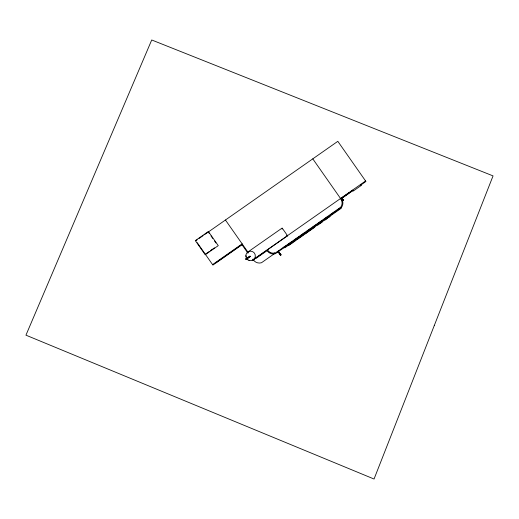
<?xml version="1.0" encoding="UTF-8"?>
<svg xmlns="http://www.w3.org/2000/svg" width="519" height="519" viewBox="0 0 519 519"><rect width="100%" height="100%" fill="white"/><g stroke="black" fill="none" stroke-linecap="round" stroke-linejoin="round"><path stroke-width="0.78" d="M245.837 259.13L246.188 259.26L245.961 258.942M279.332 253.681L279.78 253.194L279.254 253.57M195.858 240.725L197.188 239.797M199.127 238.435L203.156 235.613M204.35 234.776L337.824 141.324L365.934 181.468L360.621 185.192M205.323 254.239L209.319 251.436M210.5 250.606L211.57 249.86M211.771 249.723L214.477 247.829M212.569 264.593L242.152 243.878M242.379 244.209L215.891 262.757L215.657 262.432M282.012 229.054L282.583 228.652M365.584 180.969L253.201 259.662A7.337 7.337 0 0 0 261.466 262.75L274.947 253.304M252.519 260.272L287.578 235.788L282.154 228.042L247.589 252.221M341.612 197.94L349.015 192.763M350.876 191.453L352.122 190.583M341.255 198.498L352.764 190.434M267.324 249.769L267.661 250.249L255.536 258.734L255.199 258.261M253.051 260.512L254.381 259.578M341.366 198.673L353.316 190.304M342.222 199.251L342.618 199.062L342.352 199.445M342.495 199.646L342.877 199.432M342.534 199.698L342.89 199.458M342.598 199.796L342.955 199.549M342.663 199.88L343.014 199.633M342.748 200.003L343.104 199.757M342.806 200.087L343.169 199.854L342.838 200.139M342.994 200.36L343.344 200.107M343.046 200.438L343.403 200.185L341.671 197.713M343.448 200.256L343.098 200.503L341.314 197.96M340.548 198.498A7.169 7.169 0 0 1 340.626 207.321L275.589 252.857L273.247 253.188A7.156 7.156 0 0 1 267.33 249.775M276.854 252.26L279.494 250.411M282.797 248.095L286.177 245.734M288.746 243.93L291.438 242.049M294.695 239.765L298.672 236.982M300.637 235.6L305.263 232.363M306.56 231.455L310.55 228.665M312.477 227.309L315.837 224.961M318.4 223.17L322.448 220.335M324.317 219.024L327.729 216.631M330.233 214.879L335.002 211.544M336.156 210.733L340.289 207.84M290.076 244.527L291.97 243.203M294.338 241.543L296.193 240.245L295.973 239.979M306.677 232.908L308.571 231.578M314.819 227.205L313.132 228.379L312.938 228.101M324.79 220.225L326.308 219.154L326.114 218.875M279.164 253.441L279.689 253.071M279.319 253.668L279.851 253.291M280.072 253.616L279.585 254.044L280.163 253.739M279.683 254.187L280.215 253.817M279.812 254.375L280.344 253.999M279.903 254.498L280.435 254.128M279.949 254.563L280.474 254.193M280.026 254.673L280.532 254.271M280.085 254.758L280.591 254.355M280.273 255.03L280.792 254.647M280.312 255.082L280.863 254.745M280.915 254.816L280.383 255.186L280.935 254.842M274.038 253.162L274.823 253.058M246.642 256.23L245.863 256.165L245.824 255.75M248.873 260.363L249.282 260.46M341.009 199.147L312.788 158.846M360.815 184.31L361.49 185.27L353.205 191.07L352.531 190.11M352.031 190.46L352.265 190.784M341.028 198.167L341.359 198.641A7.169 7.169 0 0 1 341.431 207.464L275.446 253.668A7.169 7.169 0 0 1 267.181 250.58M340.626 207.321L341.275 208.249L284.717 247.848L284.068 246.921M329.87 216.248L330.065 216.527L328.319 217.753L328.118 217.474M327.483 217.915L327.677 218.201L326.633 218.934L326.438 218.648M322.63 221.315L322.831 221.594L321.079 222.82L320.885 222.541M320.586 222.748L320.781 223.027L319.302 224.065L319.101 223.786M318.543 224.176L318.737 224.461L317.693 225.194L317.492 224.909M312.555 228.366L312.749 228.652L311.004 229.872L310.81 229.593M310.427 229.859L310.628 230.138L308.876 231.364L308.675 231.085M306.366 232.7L306.567 232.986L304.763 234.244L304.569 233.959M303.531 234.692L303.725 234.971L297.192 239.544L296.998 239.265M293.825 241.484L294.026 241.763L292.275 242.989L292.08 242.704M286.579 235.581L287.007 236.19M289.693 244.378L289.887 244.657L288.441 245.675L288.246 245.39M278.34 251.138L281.006 254.946L280.474 255.316L277.808 251.507M225.441 220.011L248.303 252.662M252.87 259.182L253.298 259.798M247.985 253.278L242.003 244.728L212.92 265.092L205.148 253.986M246.544 258.371L246.901 258.877M246.136 258.65L250.106 256.075L245.779 258.773L245.948 259.532L250.372 256.457L246.499 259.169M208.268 232.032L209.17 233.323M210.974 235.892L212.777 238.468M214.581 241.043L215.93 242.97M222.872 257.385L223.099 257.709M197.214 242.652L200.036 246.694M200.366 247.161L203.753 251.994M203.967 252.305L204.869 253.59M341.333 199.205A7.169 7.169 0 0 1 342.021 200.626M342.242 201.385A7.169 7.169 0 0 1 342.378 202.163M270.139 252.747A7.169 7.169 0 0 1 269.452 252.351M268.816 251.884A7.169 7.169 0 0 1 267.266 250.1M434.26 325.575L374.043 479.024L25.95 335.17L151.723 39.976L493.05 175.896L434.26 325.575M208.366 231.5L195.326 240.628L205.226 254.764L218.265 245.636L208.366 231.5M247.784 259.772A4.762 4.762 0 0 0 255.316 256.425A4.762 4.762 0 0 0 248.653 251.572A4.762 4.762 0 0 0 247.784 259.772"/></g></svg>
